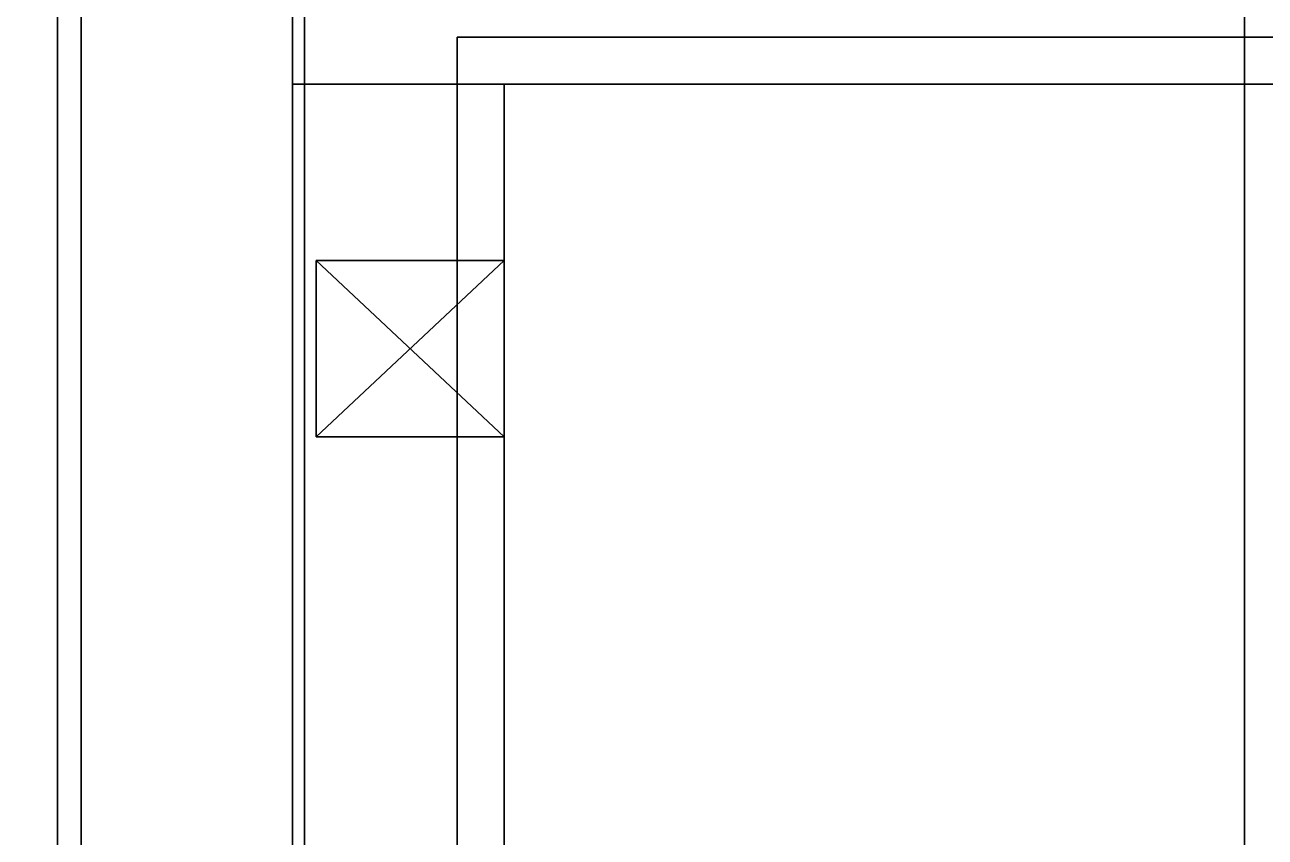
# Model space of a CAD drawing. Extents: x 0 to 2825, y -3457 to 0.
# Drawn here: x 2172.2 to 2277.8, y -923.7 to -854.6 of the extents above; entities that cross this region are included whole.
import ezdxf

# ---------------------------------------------------------------- set-up
doc = ezdxf.new("R2010")
doc.units = 0
for name, color, linetype in [('LAYER0', 7, 'CONTINUOUS'), ('LAYER1', 7, 'CONTINUOUS'), ('LAYER115', 7, 'CONTINUOUS'), ('LAYER117', 253, 'CONTINUOUS'), ('LAYER120', 7, 'CONTINUOUS'), ('LAYER125', 7, 'CONTINUOUS'), ('LAYER163', 7, 'CONTINUOUS'), ('LAYER171', 253, 'CONTINUOUS'), ('LAYER36', 253, 'CONTINUOUS'), ('LAYER89', 7, 'CONTINUOUS')]:
    doc.layers.add(name, color=color, linetype=linetype)

msp = doc.modelspace()

# ---------------------------------------------------------------- linework, layer by layer
at = {"layer": 'LAYER0', "invisible_edges": 1}
for points in [[(2825, 0), (0, -3457), (0, 0), (2825, 0)], [(2825, -3457, 5), (0, 0, 5), (0, -3457, 5), (2825, -3457, 5)], [(0, 0, 5), (2825, -3457, 5), (2825, 0, 5), (0, 0, 5)], [(0, -3457), (2825, 0), (2825, -3457), (0, -3457)]]:
    msp.add_3dface(points, dxfattribs=at)
at = {"layer": 'LAYER115', "invisible_edges": 1}
for points in [[(2195, -859.6641, 805), (2195, -1422.334, 696), (2195, -1422.334, 805), (2195, -859.6641, 805)], [(2195, -1422.334, 696), (2195, -859.6641, 805), (2195, -859.6641, 696), (2195, -1422.334, 696)], [(2213, -859.6641, 696), (2195, -1422.334, 696), (2195, -859.6641, 696), (2213, -859.6641, 696)], [(2195, -1422.334, 696), (2213, -859.6641, 696), (2213, -1422.334, 696), (2195, -1422.334, 696)], [(2195, -859.6641, 805), (2213, -859.6641, 696), (2195, -859.6641, 696), (2195, -859.6641, 805)], [(2213, -859.6641, 696), (2195, -859.6641, 805), (2213, -859.6641, 805), (2213, -859.6641, 696)], [(2213, -1422.334, 805), (2195, -859.6641, 805), (2195, -1422.334, 805), (2213, -1422.334, 805)], [(2195, -859.6641, 805), (2213, -1422.334, 805), (2213, -859.6641, 805), (2195, -859.6641, 805)], [(2213, -859.6641, 696), (2213, -1422.334, 805), (2213, -1422.334, 696), (2213, -859.6641, 696)], [(2213, -1422.334, 805), (2213, -859.6641, 696), (2213, -859.6641, 805), (2213, -1422.334, 805)]]:
    msp.add_3dface(points, dxfattribs=at)
at = {"layer": 'LAYER117'}
for points in [[(2197, -889.666, 735.5), (2197, -874.666, 735.5), (2213, -889.666, 735.5), (2197, -889.666, 735.5)], [(2213, -889.666, 735.5), (2197, -874.666, 735.5), (2213, -874.666, 735.5), (2213, -889.666, 735.5)], [(2213, -889.666, 750.5), (2213, -874.666, 750.5), (2197, -889.666, 750.5), (2213, -889.666, 750.5)], [(2197, -889.666, 750.5), (2213, -874.666, 750.5), (2197, -874.666, 750.5), (2197, -889.666, 750.5)], [(2197, -889.666, 735.5), (2197, -889.666, 750.5), (2197, -874.666, 735.5), (2197, -889.666, 735.5)], [(2197, -874.666, 735.5), (2197, -889.666, 750.5), (2197, -874.666, 750.5), (2197, -874.666, 735.5)], [(2197, -874.666, 735.5), (2197, -874.666, 750.5), (2213, -874.666, 735.5), (2197, -874.666, 735.5)], [(2213, -874.666, 735.5), (2197, -874.666, 750.5), (2213, -874.666, 750.5), (2213, -874.666, 735.5)], [(2213, -889.666, 735.5), (2213, -874.666, 735.5), (2213, -889.666, 750.5), (2213, -889.666, 735.5)], [(2213, -889.666, 750.5), (2213, -874.666, 735.5), (2213, -874.666, 750.5), (2213, -889.666, 750.5)], [(2213, -889.666, 735.5), (2213, -889.666, 750.5), (2197, -889.666, 735.5), (2213, -889.666, 735.5)], [(2197, -889.666, 735.5), (2213, -889.666, 750.5), (2197, -889.666, 750.5), (2197, -889.666, 735.5)]]:
    msp.add_3dface(points, dxfattribs=at)
at = {"layer": 'LAYER120', "invisible_edges": 1}
for points in [[(2195, -841.666, 696), (2595, -859.666, 696), (2195, -859.666, 696), (2195, -841.666, 696)], [(2595, -859.666, 696), (2195, -841.666, 696), (2595, -841.666, 696), (2595, -859.666, 696)], [(2195, -859.666, 805), (2195, -841.666, 696), (2195, -859.666, 696), (2195, -859.666, 805)], [(2195, -841.666, 696), (2195, -859.666, 805), (2195, -841.666, 805), (2195, -841.666, 696)], [(2595, -841.666, 805), (2195, -859.666, 805), (2595, -859.666, 805), (2595, -841.666, 805)], [(2195, -859.666, 805), (2595, -841.666, 805), (2195, -841.666, 805), (2195, -859.666, 805)], [(2195, -859.666, 805), (2595, -859.666, 696), (2595, -859.666, 805), (2195, -859.666, 805)], [(2595, -859.666, 696), (2195, -859.666, 805), (2195, -859.666, 696), (2595, -859.666, 696)]]:
    msp.add_3dface(points, dxfattribs=at)
at = {"layer": 'LAYER125', "invisible_edges": 1}
for points in [[(2581, -1426.336, 709.5), (2209, -855.666, 709.5), (2581, -855.666, 709.5), (2581, -1426.336, 709.5)], [(2209, -855.666, 709.5), (2581, -1426.336, 709.5), (2209, -1426.336, 709.5), (2209, -855.666, 709.5)], [(2581, -855.666, 715.5), (2209, -855.666, 709.5), (2209, -855.666, 715.5), (2581, -855.666, 715.5)], [(2209, -855.666, 709.5), (2581, -855.666, 715.5), (2581, -855.666, 709.5), (2209, -855.666, 709.5)], [(2209, -1426.336, 715.5), (2209, -855.666, 709.5), (2209, -1426.336, 709.5), (2209, -1426.336, 715.5)], [(2209, -855.666, 709.5), (2209, -1426.336, 715.5), (2209, -855.666, 715.5), (2209, -855.666, 709.5)], [(2209, -1426.336, 715.5), (2581, -855.666, 715.5), (2209, -855.666, 715.5), (2209, -1426.336, 715.5)], [(2581, -855.666, 715.5), (2209, -1426.336, 715.5), (2581, -1426.336, 715.5), (2581, -855.666, 715.5)]]:
    msp.add_3dface(points, dxfattribs=at)
at = {"layer": 'LAYER163', "invisible_edges": 1}
for points in [[(2276, -1453.336, 816.5), (2196, -828.666, 816.5), (2276, -828.666, 816.5), (2276, -1453.336, 816.5)], [(2196, -828.666, 816.5), (2276, -1453.336, 816.5), (2196, -1453.336, 816.5), (2196, -828.666, 816.5)], [(2196, -1453.336, 834.5), (2196, -828.666, 816.5), (2196, -1453.336, 816.5), (2196, -1453.336, 834.5)], [(2196, -828.666, 816.5), (2196, -1453.336, 834.5), (2196, -828.666, 834.5), (2196, -828.666, 816.5)], [(2196, -1453.336, 834.5), (2276, -828.666, 834.5), (2196, -828.666, 834.5), (2196, -1453.336, 834.5)], [(2276, -828.666, 834.5), (2196, -1453.336, 834.5), (2276, -1453.336, 834.5), (2276, -828.666, 834.5)], [(2276, -828.666, 834.5), (2276, -1453.336, 816.5), (2276, -828.666, 816.5), (2276, -828.666, 834.5)], [(2276, -1453.336, 816.5), (2276, -828.666, 834.5), (2276, -1453.336, 834.5), (2276, -1453.336, 816.5)]]:
    msp.add_3dface(points, dxfattribs=at)
at = {"layer": 'LAYER171', "invisible_edges": 1}
for points in [[(2177, -819, 664), (2195, -1463, 664), (2177, -1463, 664), (2177, -819, 664)], [(2195, -1463, 664), (2177, -819, 664), (2195, -819, 664), (2195, -1463, 664)], [(2195, -819, 832), (2177, -1463, 832), (2195, -1463, 832), (2195, -819, 832)], [(2177, -1463, 832), (2195, -819, 832), (2177, -819, 832), (2177, -1463, 832)], [(2177, -1463, 832), (2177, -819, 664), (2177, -1463, 664), (2177, -1463, 832)], [(2177, -819, 664), (2177, -1463, 832), (2177, -819, 832), (2177, -819, 664)], [(2195, -819, 832), (2195, -1463, 664), (2195, -819, 664), (2195, -819, 832)], [(2195, -1463, 664), (2195, -819, 832), (2195, -1463, 832), (2195, -1463, 664)]]:
    msp.add_3dface(points, dxfattribs=at)
at = {"layer": 'LAYER36', "invisible_edges": 1}
for points in [[(2675, -2452, 835), (2175, -150, 835), (2675, -150, 835), (2675, -2452, 835)], [(2175, -150, 835), (2675, -2452, 835), (2175, -2452, 835), (2175, -150, 835)], [(2175, -2452, 853), (2175, -150, 835), (2175, -2452, 835), (2175, -2452, 853)], [(2175, -150, 835), (2175, -2452, 853), (2175, -150, 853), (2175, -150, 835)], [(2175, -2452, 853), (2675, -150, 853), (2175, -150, 853), (2175, -2452, 853)], [(2675, -150, 853), (2175, -2452, 853), (2675, -2452, 853), (2675, -150, 853)]]:
    msp.add_3dface(points, dxfattribs=at)
at = {"layer": 'LAYER89', "invisible_edges": 1}
for points in [[(2675, -2096, 671), (2195, -186, 671), (2675, -186, 671), (2675, -2096, 671)], [(2195, -186, 671), (2675, -2096, 671), (2195, -2096, 671), (2195, -186, 671)], [(2195, -2096, 689), (2195, -186, 671), (2195, -2096, 671), (2195, -2096, 689)], [(2195, -186, 671), (2195, -2096, 689), (2195, -186, 689), (2195, -186, 671)], [(2195, -2096, 689), (2675, -186, 689), (2195, -186, 689), (2195, -2096, 689)], [(2675, -186, 689), (2195, -2096, 689), (2675, -2096, 689), (2675, -186, 689)]]:
    msp.add_3dface(points, dxfattribs=at)

# ---------------------------------------------------------------- meshes
at = {"layer": 'LAYER1'}
mesh = msp.add_polymesh((5, 2), dxfattribs=at)
for k, corner in enumerate([(2675, -150, 2599), (150, -150, 2599), (2675, -3307, 2599), (2675, -150, 2599), (150, -3307, 2599), (2675, -3307, 2599), (150, -150, 2599), (150, -3307, 2599), (0, 0, 2599), (0, -3457, 2599)]):
    mesh.set_mesh_vertex(divmod(k, 2), corner)

doc.saveas('drawing.dxf')
